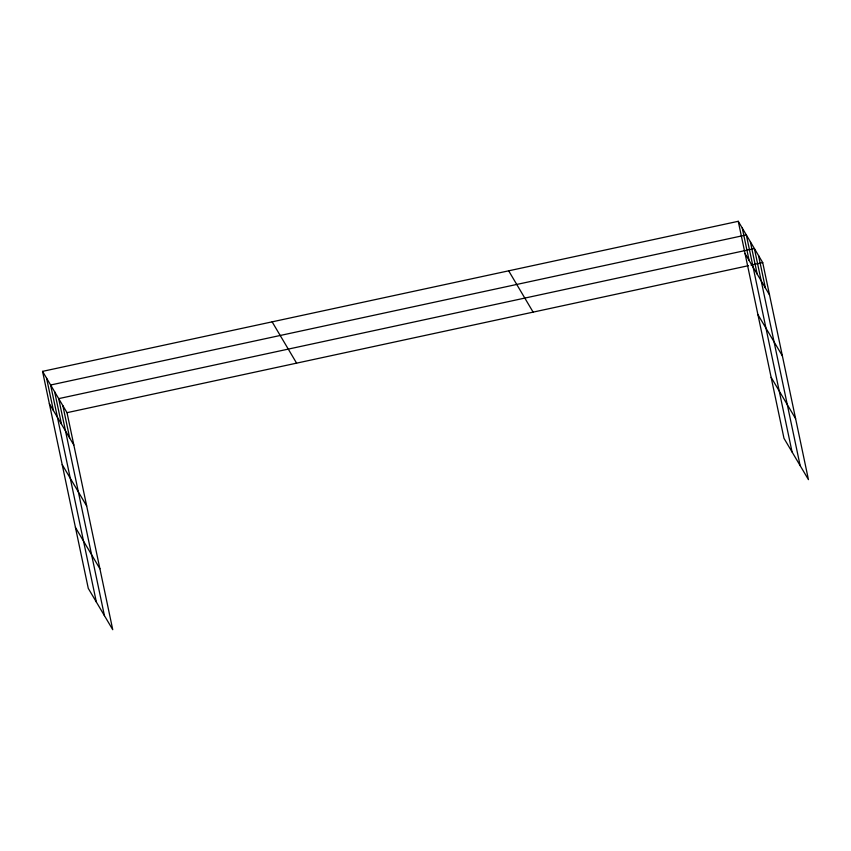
<?xml version="1.0" encoding="UTF-8"?>
<svg xmlns="http://www.w3.org/2000/svg" width="851" height="851" viewBox="0 0 851 851"><rect width="100%" height="100%" fill="white"/><g stroke="black" fill="none" stroke-linecap="round" stroke-linejoin="round"><path stroke-width="1.28" d="M42.55 371.366L67.016 412.671L112.747 629.697L88.281 588.392L42.55 371.366L738.253 221.303L762.719 262.608L808.45 479.634L783.984 438.329L738.253 221.303M67.016 412.671L748.444 265.682M751.039 265.118L762.719 262.608M745.072 253.63L769.527 294.935M757.911 314.583L782.377 355.878M771.144 377.376L795.611 418.681M508.675 270.831L533.13 312.126M272.129 321.848L296.595 363.143M49.358 403.704L73.824 444.999M62.208 464.646L86.664 505.951M75.441 527.45L99.897 568.745M758.56 255.587L765.368 287.915M800.131 465.593L754.401 248.566L58.698 398.63L104.428 615.656M750.359 241.748L757.177 274.075M792.058 451.955L746.327 234.929L50.624 385.003L96.354 602.029M742.295 228.121L749.103 260.449M62.857 405.65L69.665 437.978M54.655 391.811L61.474 424.138M46.582 378.184L53.4 410.512"/></g></svg>
